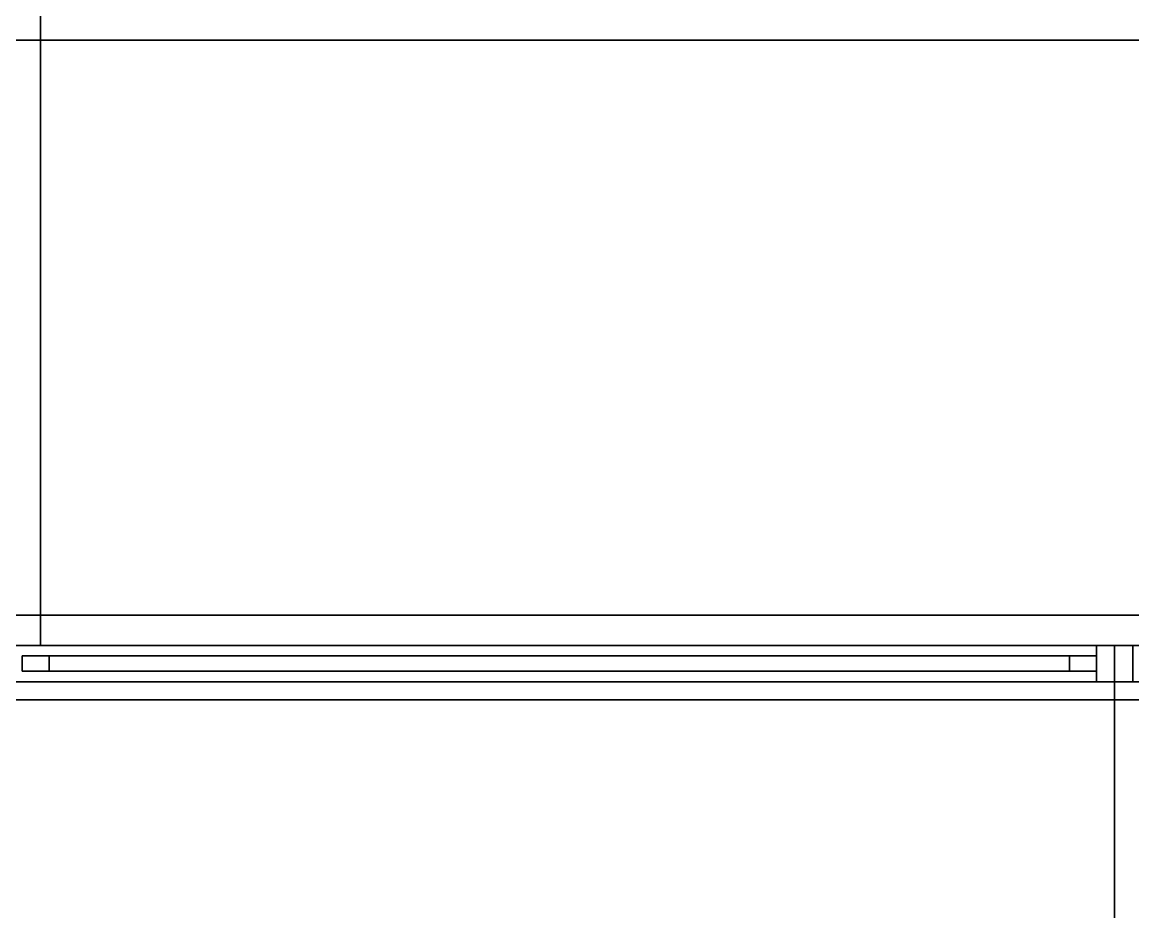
# Model space of a CAD drawing. Header units: millimetres. Extents: x -11 to 11, y -5.8 to 5.8.
# Drawn here: x 5.195 to 7.03, y 2.797 to 4.267 of the extents above; entities that cross this region are included whole.
import ezdxf

# ---------------------------------------------------------------- set-up
doc = ezdxf.new("R2010")
doc.units = ezdxf.units.MM
for name, color, linetype in [('copertura', 8, 'Continuous'), ('cordolo', 251, 'Continuous'), ('cromato', 251, 'Continuous'), ('frangivento', 7, 'Continuous'), ('pavimento', 7, 'Continuous'), ('pavimento_balcone', 254, 'Continuous'), ('pavimento_pt', 7, 'Continuous'), ('rolf', 254, 'Continuous'), ('solaio', 7, 'Continuous'), ('vetro', 249, 'Continuous')]:
    doc.layers.add(name, color=color, linetype=linetype)

msp = doc.modelspace()

# ---------------------------------------------------------------- linework, layer by layer
at = {"layer": 'copertura'}
for points in [[(-3.3, 5.7375, 6.3), (-3.3, 4.2375, 6.3), (11, 4.2375, 6.3), (11, 5.7375, 6.3)], [(0, 4.2375, 6.3), (0, -0.0125, 6.3), (11, -0.0125, 6.3), (11, 4.2375, 6.3)]]:
    msp.add_3dface(points, dxfattribs=at)
at = {"layer": 'cordolo'}
for points in [[(10.7, 3.2875), (10.7, 3.2375), (3.3, 3.2375), (3.3, 3.2875)], [(3.3, 3.2875, 0.05), (3.3, 3.2375, 0.05), (10.7, 3.2375, 0.05), (10.7, 3.2875, 0.05)], [(10.7, 3.2875, 0.05), (3.3, 3.2875, 0.05), (3.3, 3.2875), (10.7, 3.2875)], [(3.3, 3.2375), (10.7, 3.2375), (10.7, 3.2375, 0.05), (3.3, 3.2375, 0.05)]]:
    msp.add_3dface(points, dxfattribs=at)
at = {"layer": 'cromato'}
for points in [[(7.03, 3.2375), (7.03, 3.1775), (6.97, 3.1775), (6.97, 3.2375)], [(6.97, 3.2375, 2.7), (6.97, 3.1775, 2.7), (7.03, 3.1775, 2.7), (7.03, 3.2375, 2.7)], [(6.97, 3.2375), (6.97, 3.1775), (6.97, 3.1775, 2.7), (6.97, 3.2375, 2.7)], [(7.03, 3.2375, 2.7), (6.97, 3.2375, 2.7), (6.97, 3.2375), (7.03, 3.2375)], [(7.03, 3.2375, 3), (7.03, 3.1775, 3), (6.97, 3.1775, 3), (6.97, 3.2375, 3)], [(6.97, 3.2375, 5.7), (6.97, 3.1775, 5.7), (7.03, 3.1775, 5.7), (7.03, 3.2375, 5.7)], [(6.97, 3.2375, 3), (6.97, 3.1775, 3), (6.97, 3.1775, 5.7), (6.97, 3.2375, 5.7)], [(7.03, 3.2375, 5.7), (6.97, 3.2375, 5.7), (6.97, 3.2375, 3), (7.03, 3.2375, 3)], [(7.03, 3.1775), (7.03, 3.2375), (7.03, 3.2375, 2.7), (7.03, 3.1775, 2.7)], [(7.03, 3.1775, 3), (7.03, 3.2375, 3), (7.03, 3.2375, 5.7), (7.03, 3.1775, 5.7)], [(6.97, 3.1775), (7.03, 3.1775), (7.03, 3.1775, 2.7), (6.97, 3.1775, 2.7)], [(6.97, 3.1775, 3), (7.03, 3.1775, 3), (7.03, 3.1775, 5.7), (6.97, 3.1775, 5.7)]]:
    msp.add_3dface(points, dxfattribs=at)
at = {"layer": 'frangivento'}
for points in [[(5.195, 3.22, 3.2025), (5.195, 3.22, 3.27), (6.97, 3.22, 3.27), (6.97, 3.22, 3.2025)], [(5.195, 3.195, 3.2025), (5.195, 3.195, 3.27), (5.195, 3.22, 3.27), (5.195, 3.22, 3.2025)], [(5.195, 3.195, 3.27), (6.97, 3.195, 3.27), (6.97, 3.22, 3.27), (5.195, 3.22, 3.27)], [(6.97, 3.195, 3.2025), (5.195, 3.195, 3.2025), (5.195, 3.22, 3.2025), (6.97, 3.22, 3.2025)], [(5.195, 3.22, 3.405), (5.195, 3.22, 3.4725), (6.97, 3.22, 3.4725), (6.97, 3.22, 3.405)], [(5.195, 3.195, 3.405), (5.195, 3.195, 3.4725), (5.195, 3.22, 3.4725), (5.195, 3.22, 3.405)], [(5.195, 3.195, 3.4725), (6.97, 3.195, 3.4725), (6.97, 3.22, 3.4725), (5.195, 3.22, 3.4725)], [(6.97, 3.195, 3.405), (5.195, 3.195, 3.405), (5.195, 3.22, 3.405), (6.97, 3.22, 3.405)], [(5.195, 3.22, 3.6075), (5.195, 3.22, 3.675), (6.97, 3.22, 3.675), (6.97, 3.22, 3.6075)], [(5.195, 3.195, 3.6075), (5.195, 3.195, 3.675), (5.195, 3.22, 3.675), (5.195, 3.22, 3.6075)], [(5.195, 3.195, 3.675), (6.97, 3.195, 3.675), (6.97, 3.22, 3.675), (5.195, 3.22, 3.675)], [(6.97, 3.195, 3.6075), (5.195, 3.195, 3.6075), (5.195, 3.22, 3.6075), (6.97, 3.22, 3.6075)], [(5.195, 3.22, 3.81), (5.195, 3.22, 3.8775), (6.97, 3.22, 3.8775), (6.97, 3.22, 3.81)], [(5.195, 3.195, 3.81), (5.195, 3.195, 3.8775), (5.195, 3.22, 3.8775), (5.195, 3.22, 3.81)], [(5.195, 3.195, 3.8775), (6.97, 3.195, 3.8775), (6.97, 3.22, 3.8775), (5.195, 3.22, 3.8775)], [(6.97, 3.195, 3.81), (5.195, 3.195, 3.81), (5.195, 3.22, 3.81), (6.97, 3.22, 3.81)], [(5.195, 3.22, 4.0125), (5.195, 3.22, 4.08), (6.97, 3.22, 4.08), (6.97, 3.22, 4.0125)], [(5.195, 3.195, 4.0125), (5.195, 3.195, 4.08), (5.195, 3.22, 4.08), (5.195, 3.22, 4.0125)], [(5.195, 3.195, 4.08), (6.97, 3.195, 4.08), (6.97, 3.22, 4.08), (5.195, 3.22, 4.08)], [(6.97, 3.195, 4.0125), (5.195, 3.195, 4.0125), (5.195, 3.22, 4.0125), (6.97, 3.22, 4.0125)], [(5.195, 3.22, 4.215), (5.195, 3.22, 4.2825), (6.97, 3.22, 4.2825), (6.97, 3.22, 4.215)], [(5.195, 3.195, 4.215), (5.195, 3.195, 4.2825), (5.195, 3.22, 4.2825), (5.195, 3.22, 4.215)], [(5.195, 3.195, 4.2825), (6.97, 3.195, 4.2825), (6.97, 3.22, 4.2825), (5.195, 3.22, 4.2825)], [(6.97, 3.195, 4.215), (5.195, 3.195, 4.215), (5.195, 3.22, 4.215), (6.97, 3.22, 4.215)], [(5.195, 3.22, 4.4175), (5.195, 3.22, 4.485), (6.97, 3.22, 4.485), (6.97, 3.22, 4.4175)], [(5.195, 3.195, 4.4175), (5.195, 3.195, 4.485), (5.195, 3.22, 4.485), (5.195, 3.22, 4.4175)], [(5.195, 3.195, 4.485), (6.97, 3.195, 4.485), (6.97, 3.22, 4.485), (5.195, 3.22, 4.485)], [(6.97, 3.195, 4.4175), (5.195, 3.195, 4.4175), (5.195, 3.22, 4.4175), (6.97, 3.22, 4.4175)], [(5.195, 3.22, 4.62), (5.195, 3.22, 4.6875), (6.97, 3.22, 4.6875), (6.97, 3.22, 4.62)], [(5.195, 3.195, 4.62), (5.195, 3.195, 4.6875), (5.195, 3.22, 4.6875), (5.195, 3.22, 4.62)], [(5.195, 3.195, 4.6875), (6.97, 3.195, 4.6875), (6.97, 3.22, 4.6875), (5.195, 3.22, 4.6875)], [(6.97, 3.195, 4.62), (5.195, 3.195, 4.62), (5.195, 3.22, 4.62), (6.97, 3.22, 4.62)], [(5.195, 3.22, 4.8225), (5.195, 3.22, 4.89), (6.97, 3.22, 4.89), (6.97, 3.22, 4.8225)], [(5.195, 3.195, 4.8225), (5.195, 3.195, 4.89), (5.195, 3.22, 4.89), (5.195, 3.22, 4.8225)], [(5.195, 3.195, 4.89), (6.97, 3.195, 4.89), (6.97, 3.22, 4.89), (5.195, 3.22, 4.89)], [(6.97, 3.195, 4.8225), (5.195, 3.195, 4.8225), (5.195, 3.22, 4.8225), (6.97, 3.22, 4.8225)], [(5.195, 3.22, 5.025), (5.195, 3.22, 5.0925), (6.97, 3.22, 5.0925), (6.97, 3.22, 5.025)], [(5.195, 3.195, 5.025), (5.195, 3.195, 5.0925), (5.195, 3.22, 5.0925), (5.195, 3.22, 5.025)], [(5.195, 3.195, 5.0925), (6.97, 3.195, 5.0925), (6.97, 3.22, 5.0925), (5.195, 3.22, 5.0925)], [(6.97, 3.195, 5.025), (5.195, 3.195, 5.025), (5.195, 3.22, 5.025), (6.97, 3.22, 5.025)], [(5.195, 3.22, 5.2275), (5.195, 3.22, 5.295), (6.97, 3.22, 5.295), (6.97, 3.22, 5.2275)], [(5.195, 3.195, 5.2275), (5.195, 3.195, 5.295), (5.195, 3.22, 5.295), (5.195, 3.22, 5.2275)], [(5.195, 3.195, 5.295), (6.97, 3.195, 5.295), (6.97, 3.22, 5.295), (5.195, 3.22, 5.295)], [(6.97, 3.195, 5.2275), (5.195, 3.195, 5.2275), (5.195, 3.22, 5.2275), (6.97, 3.22, 5.2275)], [(5.195, 3.22, 5.43), (5.195, 3.22, 5.4975), (6.97, 3.22, 5.4975), (6.97, 3.22, 5.43)], [(5.195, 3.195, 5.43), (5.195, 3.195, 5.4975), (5.195, 3.22, 5.4975), (5.195, 3.22, 5.43)], [(5.195, 3.195, 5.4975), (6.97, 3.195, 5.4975), (6.97, 3.22, 5.4975), (5.195, 3.22, 5.4975)], [(6.97, 3.195, 5.43), (5.195, 3.195, 5.43), (5.195, 3.22, 5.43), (6.97, 3.22, 5.43)], [(5.195, 3.22, 5.6325), (5.195, 3.22, 5.7), (6.97, 3.22, 5.7), (6.97, 3.22, 5.6325)], [(5.195, 3.195, 5.6325), (5.195, 3.195, 5.7), (5.195, 3.22, 5.7), (5.195, 3.22, 5.6325)], [(5.195, 3.195, 5.7), (6.97, 3.195, 5.7), (6.97, 3.22, 5.7), (5.195, 3.22, 5.7)], [(6.97, 3.195, 5.6325), (5.195, 3.195, 5.6325), (5.195, 3.22, 5.6325), (6.97, 3.22, 5.6325)], [(5.195, 3.22, 3), (5.195, 3.22, 5.7), (5.2394, 3.22, 5.7), (5.2394, 3.22, 3)], [(5.195, 3.195, 3), (5.195, 3.195, 5.7), (5.195, 3.22, 5.7), (5.195, 3.22, 3)], [(5.195, 3.195, 5.7), (5.2394, 3.195, 5.7), (5.2394, 3.22, 5.7), (5.195, 3.22, 5.7)], [(5.2394, 3.195, 3), (5.195, 3.195, 3), (5.195, 3.22, 3), (5.2394, 3.22, 3)], [(5.195, 3.195, 3), (5.195, 3.195, 3), (5.195, 3.22, 3)], [(5.2394, 3.195, 5.7), (5.2394, 3.195, 3), (5.2394, 3.22, 3), (5.2394, 3.22, 5.7)], [(6.9256, 3.22, 3), (6.9256, 3.22, 5.7), (6.97, 3.22, 5.7), (6.97, 3.22, 3)], [(6.9256, 3.195, 3), (6.9256, 3.195, 5.7), (6.9256, 3.22, 5.7), (6.9256, 3.22, 3)], [(6.9256, 3.195, 5.7), (6.97, 3.195, 5.7), (6.97, 3.22, 5.7), (6.9256, 3.22, 5.7)], [(6.97, 3.195, 3), (6.9256, 3.195, 3), (6.9256, 3.22, 3), (6.97, 3.22, 3)], [(6.9256, 3.195, 3), (6.9256, 3.195, 3), (6.9256, 3.22, 3)], [(6.97, 3.195, 3.27), (6.97, 3.195, 3.2025), (6.97, 3.22, 3.2025), (6.97, 3.22, 3.27)], [(6.97, 3.195, 3.4725), (6.97, 3.195, 3.405), (6.97, 3.22, 3.405), (6.97, 3.22, 3.4725)], [(6.97, 3.195, 3.675), (6.97, 3.195, 3.6075), (6.97, 3.22, 3.6075), (6.97, 3.22, 3.675)], [(6.97, 3.195, 3.8775), (6.97, 3.195, 3.81), (6.97, 3.22, 3.81), (6.97, 3.22, 3.8775)], [(6.97, 3.195, 4.08), (6.97, 3.195, 4.0125), (6.97, 3.22, 4.0125), (6.97, 3.22, 4.08)], [(6.97, 3.195, 4.2825), (6.97, 3.195, 4.215), (6.97, 3.22, 4.215), (6.97, 3.22, 4.2825)], [(6.97, 3.195, 4.485), (6.97, 3.195, 4.4175), (6.97, 3.22, 4.4175), (6.97, 3.22, 4.485)], [(6.97, 3.195, 4.6875), (6.97, 3.195, 4.62), (6.97, 3.22, 4.62), (6.97, 3.22, 4.6875)], [(6.97, 3.195, 4.89), (6.97, 3.195, 4.8225), (6.97, 3.22, 4.8225), (6.97, 3.22, 4.89)], [(6.97, 3.195, 5.0925), (6.97, 3.195, 5.025), (6.97, 3.22, 5.025), (6.97, 3.22, 5.0925)], [(6.97, 3.195, 5.295), (6.97, 3.195, 5.2275), (6.97, 3.22, 5.2275), (6.97, 3.22, 5.295)], [(6.97, 3.195, 5.4975), (6.97, 3.195, 5.43), (6.97, 3.22, 5.43), (6.97, 3.22, 5.4975)], [(6.97, 3.195, 5.7), (6.97, 3.195, 5.6325), (6.97, 3.22, 5.6325), (6.97, 3.22, 5.7)], [(6.97, 3.195, 5.7), (6.97, 3.195, 3), (6.97, 3.22, 3), (6.97, 3.22, 5.7)], [(5.195, 3.195, 3.2025), (5.195, 3.195, 3.27), (6.97, 3.195, 3.27), (6.97, 3.195, 3.2025)], [(5.195, 3.195, 3.405), (5.195, 3.195, 3.4725), (6.97, 3.195, 3.4725), (6.97, 3.195, 3.405)], [(5.195, 3.195, 3.6075), (5.195, 3.195, 3.675), (6.97, 3.195, 3.675), (6.97, 3.195, 3.6075)], [(5.195, 3.195, 3.81), (5.195, 3.195, 3.8775), (6.97, 3.195, 3.8775), (6.97, 3.195, 3.81)], [(5.195, 3.195, 4.0125), (5.195, 3.195, 4.08), (6.97, 3.195, 4.08), (6.97, 3.195, 4.0125)], [(5.195, 3.195, 4.215), (5.195, 3.195, 4.2825), (6.97, 3.195, 4.2825), (6.97, 3.195, 4.215)], [(5.195, 3.195, 4.4175), (5.195, 3.195, 4.485), (6.97, 3.195, 4.485), (6.97, 3.195, 4.4175)], [(5.195, 3.195, 4.62), (5.195, 3.195, 4.6875), (6.97, 3.195, 4.6875), (6.97, 3.195, 4.62)], [(5.195, 3.195, 4.8225), (5.195, 3.195, 4.89), (6.97, 3.195, 4.89), (6.97, 3.195, 4.8225)], [(5.195, 3.195, 5.025), (5.195, 3.195, 5.0925), (6.97, 3.195, 5.0925), (6.97, 3.195, 5.025)], [(5.195, 3.195, 5.2275), (5.195, 3.195, 5.295), (6.97, 3.195, 5.295), (6.97, 3.195, 5.2275)], [(5.195, 3.195, 5.43), (5.195, 3.195, 5.4975), (6.97, 3.195, 5.4975), (6.97, 3.195, 5.43)], [(5.195, 3.195, 5.6325), (5.195, 3.195, 5.7), (6.97, 3.195, 5.7), (6.97, 3.195, 5.6325)], [(5.195, 3.195, 3), (5.195, 3.195, 5.7), (5.2394, 3.195, 5.7), (5.2394, 3.195, 3)], [(6.9256, 3.195, 3), (6.9256, 3.195, 5.7), (6.97, 3.195, 5.7), (6.97, 3.195, 3)]]:
    msp.add_3dface(points, dxfattribs=at)
at = {"layer": 'pavimento'}
for points in [[(3.3, 3.2375), (3.3, 0.7375), (7, 0.7375), (7, 3.2375)], [(3.3, 3.2375, 3), (3.3, 0.7375, 3), (7, 0.7375, 3), (7, 3.2375, 3)], [(7, 3.2375), (7, 0.7375), (10.7, 0.7375), (10.7, 3.2375)], [(7, 3.2375, 3), (7, 0.7375, 3), (10.7, 0.7375, 3), (10.7, 3.2375, 3)]]:
    msp.add_3dface(points, dxfattribs=at)
at = {"layer": 'pavimento_balcone'}
msp.add_3dface([(3.3, 5.7375, 3), (3.3, 3.2375, 3), (10.7, 3.2375, 3), (10.7, 5.7375, 3)], dxfattribs=at)
at = {"layer": 'pavimento_pt'}
for points in [[(5.225, 3.2375), (3.3, 3.2375), (3.3, 4.4875), (5.225, 4.4875)], [(7.15, 3.2375), (5.225, 3.2375), (5.225, 4.4875), (7.15, 4.4875)]]:
    msp.add_3dface(points, dxfattribs=at)
at = {"layer": 'rolf'}
for points in [[(3.7, 4.9875, 5.8), (3.7, 4.2375, 5.8), (10.7, 4.2375, 5.8), (10.7, 4.9875, 5.8)], [(7.15, 4.4875, 2.7), (7.15, 3.2375, 2.7), (3.3, 3.2375, 2.7), (3.3, 4.4875, 2.7)], [(0, 4.2375, 5.8), (0, -0.0125, 5.8), (10.7, -0.0125, 5.8), (10.7, 4.2375, 5.8)], [(7, 3.2375, 2.7), (7, 0.7375, 2.7), (3.3, 0.7375, 2.7), (3.3, 3.2375, 2.7)], [(10.7, 3.2375, 2.7), (10.7, 0.7375, 2.7), (7, 0.7375, 2.7), (7, 3.2375, 2.7)]]:
    msp.add_3dface(points, dxfattribs=at)
at = {"layer": 'solaio'}
for points in [[(7, 3.2375, 3), (3.3, 3.2375, 3), (3.3, 3.2375, 2.85), (7, 3.2375, 2.85)], [(7, 3.2375, 2.85), (3.3, 3.2375, 2.85), (3.3, 3.2375, 2.7), (7, 3.2375, 2.7)], [(3.3, 3.2375, 2.7), (7.15, 3.2375, 2.7), (7.15, 3.2375, 2.85), (3.3, 3.2375, 2.85)], [(3.3, 3.2375, 2.85), (7.15, 3.2375, 2.85), (7.15, 3.2375, 3), (3.3, 3.2375, 3)], [(10.7, 3.2375, 3), (7, 3.2375, 3), (7, 3.2375, 2.85), (10.7, 3.2375, 2.85)], [(10.7, 3.2375, 2.85), (7, 3.2375, 2.85), (7, 3.2375, 2.7), (10.7, 3.2375, 2.7)]]:
    msp.add_3dface(points, dxfattribs=at)
at = {"layer": 'vetro'}
for points in [[(10.7, 3.1775), (10.7, 3.1475), (3.3, 3.1475), (3.3, 3.1775)], [(3.3, 3.1775, 2.7), (3.3, 3.1475, 2.7), (10.7, 3.1475, 2.7), (10.7, 3.1775, 2.7)], [(10.7, 3.1775, 2.7), (3.3, 3.1775, 2.7), (3.3, 3.1775), (10.7, 3.1775)], [(10.7, 3.1775, 3), (10.7, 3.1475, 3), (3.3, 3.1475, 3), (3.3, 3.1775, 3)], [(3.3, 3.1775, 5.7), (3.3, 3.1475, 5.7), (10.7, 3.1475, 5.7), (10.7, 3.1775, 5.7)], [(10.7, 3.1775, 5.7), (3.3, 3.1775, 5.7), (3.3, 3.1775, 3), (10.7, 3.1775, 3)], [(3.3, 3.1475), (10.7, 3.1475), (10.7, 3.1475, 2.7), (3.3, 3.1475, 2.7)], [(3.3, 3.1475, 3), (10.7, 3.1475, 3), (10.7, 3.1475, 5.7), (3.3, 3.1475, 5.7)]]:
    msp.add_3dface(points, dxfattribs=at)

doc.saveas('drawing.dxf')
